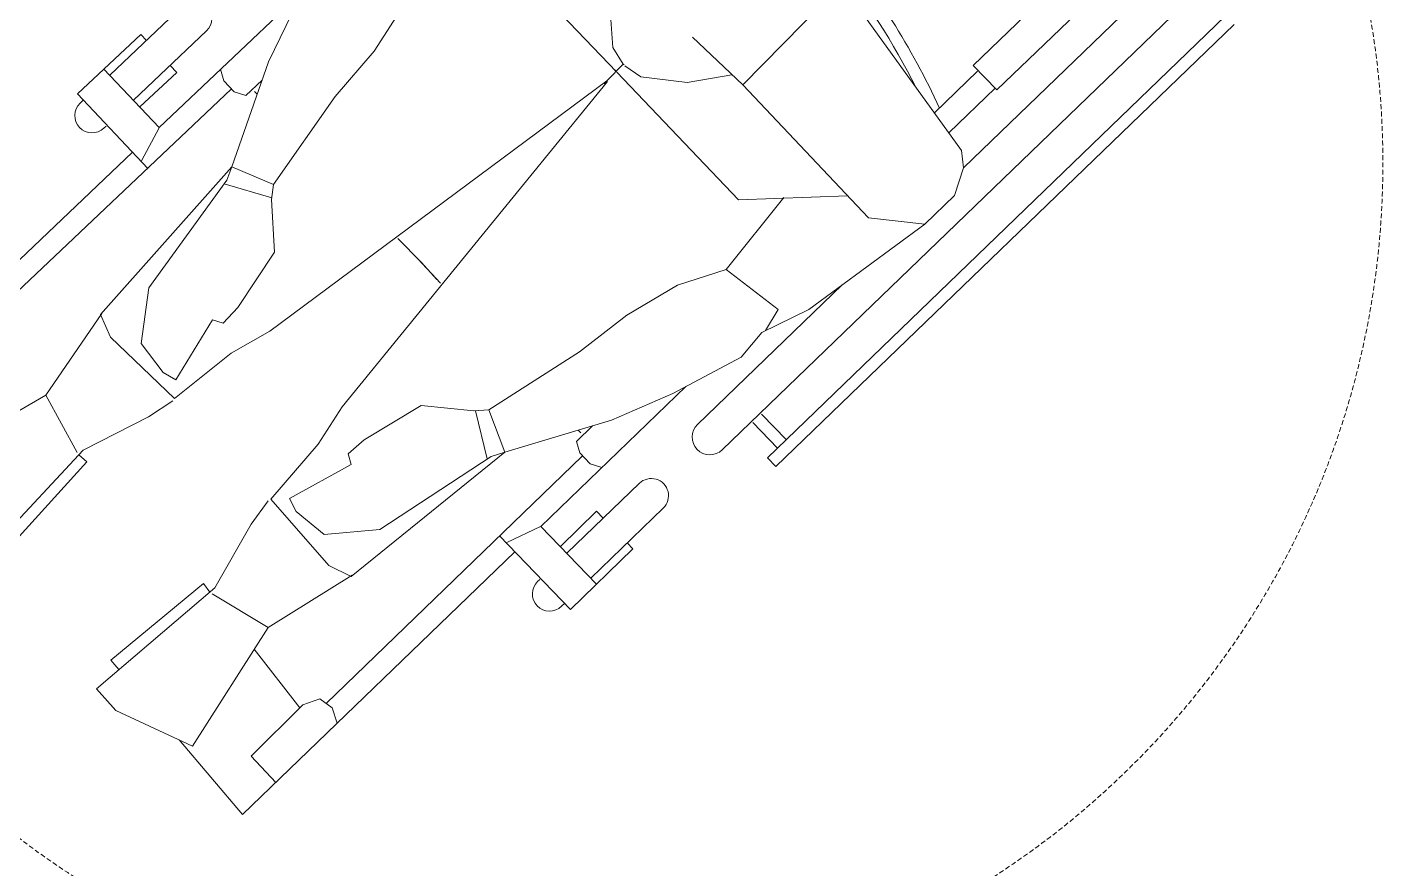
# Model space of a CAD drawing. Header units: millimetres. Extents: x -160614 to 59925, y -157025 to 0.
# Drawn here: x -63682 to -62564, y -112318 to -111624 of the extents above; entities that cross this region are included whole.
import ezdxf

# ---------------------------------------------------------------- set-up
doc = ezdxf.new("R2010")
doc.units = ezdxf.units.MM
doc.header["$LTSCALE"] = 8
doc.linetypes.add('TRATTEGGIATA', pattern=[0.75, 0.5, -0.25])
doc.layers.get('0').update_dxf_attribs({"color": 9, "lineweight": 5})
doc.layers.add('72_EGR_EQP_TAG', color=9, linetype='Continuous', lineweight=5)
doc.layers.add('LOADING', color=9, linetype='Continuous', lineweight=5)
doc.layers.get('0').off()
doc.layers.get('0').freeze()

# ---------------------------------------------------------------- blocks, each defined once
blk = doc.blocks.new('Wheelchair')
for p, q in [((9688.771051350708, 4580.414428518823), (9636.328283197177, 4518.988763015863)), ((9688.771051350708, 4580.414428518823), (9913.230445410405, 4363.767771073035)), ((9695.86404569539, 4532.401871408947), (9716.045819911164, 4554.089010213298)), ((9695.86404569539, 4532.401871408947), (9738.421738375753, 4489.907864563429)), ((9647.326005358704, 4524.112151373149), (9584.197258587392, 4494.705326807976)), ((9709.880745989696, 4426.209626254247), (9647.326005358704, 4524.112151373149)), ((9762.589172596829, 4492.361382274772), (9766.702045172646, 4505.195971328911)), ((9584.197258587392, 4494.705326807976), (9568.249405399245, 4476.742421177041)), ((9698.38888706065, 4444.193603105232), (9735.850786882005, 4492.475497991021)), ((9738.421738375753, 4489.907864563429), (9752.483582179575, 4485.023230510677)), ((9752.483582179575, 4485.023230510677), (9762.589172596829, 4492.361382274772)), ((9968.763191536902, 4285.03306570978), (9757.663807571476, 4488.784733652137)), ((9568.249405399245, 4476.742421177041), (9665.903498896649, 4393.605918824935)), ((9586.785745302874, 4460.96101959105), (9580.146899892035, 4453.185681296047)), ((9580.146899892035, 4453.185681296047), (9656.358709336277, 4390.022417430009)), ((9709.880745989696, 4426.209626254247), (9663.694856530277, 4398.517323807231)), ((9779.077618827567, 4383.173294331442), (9709.880745989696, 4426.209626254247)), ((9900.48337882631, 4350.561018311419), (9959.178915385466, 4411.373240043351)), ((9951.682425380732, 4408.736913885805), (9954.466240495753, 4406.049994756613)), ((9959.178915385466, 4411.373240043351), (10010.40623410403, 4361.221567669389)), ((9656.358709336277, 4390.022417430009), (9661.829318565102, 4397.07408990385)), ((9665.903498896649, 4393.605918824935), (9695.829487904488, 4341.094632591441)), ((9759.919046410669, 4375.150043372996), (9778.366362130462, 4384.159995354858)), ((9778.366362130462, 4384.159995354858), (9904.849415254826, 4281.58137028382)), ((9933.811233489123, 4386.524925268051), (9931.964230800793, 4388.307639510895)), ((9934.64421124729, 4342.849184655322), (9980.569763586816, 4390.430909531773)), ((9975.784839110642, 4385.473430560261), (10035.58325999014, 4327.756407584413)), ((9469.82365166127, 4373.823006651364), (9557.23413050878, 4279.975213987927)), ((9759.919046410669, 4375.150043372996), (9711.89167321382, 4320.339395057585)), ((9493.88773273501, 4362.988322940888), (9560.388230936911, 4289.670374661655)), ((10015.8650654102, 4307.327133209561), (9956.066644530703, 4365.044156185351)), ((10010.40623410403, 4361.221567669389), (10005.82687387195, 4356.477066023246)), ((9732.797166779656, 4330.633345357142), (9756.029055642943, 4349.651718784939)), ((9756.029055642943, 4349.651718784939), (9801.99953033905, 4345.50409462268)), ((9934.323510595965, 4342.827945713536), (9906.53889311261, 4356.093338595732)), ((9950.733085752512, 4359.518257998658), (9980.568861795782, 4330.308196618076)), ((9695.829487904488, 4341.094632591441), (9709.928378610395, 4321.660358078225)), ((9801.99953033905, 4345.50409462268), (9893.622886765272, 4285.103908867692)), ((9934.651155985124, 4342.856379835081), (10054.30555918407, 4227.366775979055)), ((9732.797166779656, 4330.633345357142), (9727.280754989933, 4319.938690571958)), ((9980.568861795782, 4330.308196618076), (9986.108679291956, 4336.047791648336)), ((9751.146527112509, 4275.137651889934), (9711.89167321382, 4320.339395057585)), ((9778.142555897433, 4291.741774988302), (9727.280754989933, 4319.938690571958)), ((9526.624895141333, 4234.587168092199), (9426.029024602281, 4292.711782762373)), ((9975.440872451716, 4291.254627379356), (9984.87638996814, 4294.379330757045)), ((10121.55667856477, 4286.321326159668), (10128.50141655673, 4293.5165060898)), ((10128.50141655673, 4293.5165060898), (10506.20159421063, 3928.962902315776)), ((9526.624895141333, 4234.587168092199), (9552.229079108354, 4281.962538944092)), ((9560.388230936911, 4289.670374661655), (9553.587646548072, 4283.890608058777)), ((9775.816160599865, 4283.017351860035), (9778.142555897433, 4291.741774988302)), ((9789.045559718437, 4271.467298701988), (9775.816160599865, 4283.017351860035)), ((9890.482947349712, 4287.174191570026), (9880.736003824091, 4247.528201648121)), ((9891.82362165915, 4246.617786498158), (9904.849415254826, 4281.58137028382)), ((9893.622886765272, 4285.103908867692), (9904.849415254826, 4281.58137028382)), ((9904.849415254826, 4281.58137028382), (9992.76859133221, 4255.228222181962)), ((9963.979673350597, 4272.729034347576), (9966.7682836473, 4282.269286682596)), ((9966.7682836473, 4282.269286682596), (9975.440872451716, 4291.254627379356)), ((10121.55667856477, 4286.321326159668), (10499.25685621861, 3921.767722385615)), ((9557.23413050878, 4279.975213987927), (9611.028253956309, 4252.421769874636)), ((9770.761025378994, 4244.282613731484), (9751.146527112509, 4275.137651889934)), ((9836.064363096248, 4243.149275785283), (9789.045559718437, 4271.467298701988)), ((9977.311622242782, 4259.861129322613), (9963.979673350597, 4272.729034347576)), ((10489.51636479455, 3888.465589362854), (10084.14712271942, 4279.725183085061)), ((10129.86495282995, 4278.302237200405), (10109.51478709227, 4257.218201451527)), ((10137.06013276011, 4271.357499208447), (10116.70996702243, 4250.273463459482)), ((9967.706807254075, 4265.695997104078), (9965.544698446425, 4263.388240941975)), ((9371.63184432143, 4248.796124660061), (9598.076854178467, 4034.225736966415)), ((9611.028253956309, 4252.421769874636), (9631.07218789378, 4239.203961534979)), ((9992.76859133221, 4255.228222181962), (10043.39778832581, 4233.176444548153)), ((10183.08167618791, 4143.65985022331), (10063.87265462634, 4258.719574798044)), ((9579.86605475315, 4186.876672011946), (9632.479426377035, 4237.301555465558)), ((9679.387484474562, 4200.102426100464), (9632.479426377035, 4237.301555465558)), ((9989.58975405018, 3975.796181910293), (9770.761025378994, 4244.282613731484)), ((9879.400949883904, 4247.638219720073), (9836.064363096248, 4243.149275785283)), ((9891.82362165915, 4246.617786498158), (9879.400949883904, 4247.638219720073)), ((9966.475402802509, 4198.941833428922), (9891.82362165915, 4246.617786498158)), ((9572.705536379846, 4167.379225265759), (9526.624895141333, 4234.587168092199)), ((10043.39778832581, 4233.176444548153), (10099.75006835339, 4203.1630436134)), ((9623.128407049448, 4215.95762163098), (9605.16544176023, 4191.900376027741)), ((9623.128407049448, 4215.95762163098), (9633.566302960844, 4221.945673814247)), ((9664.004299598531, 4172.392498329078), (9633.566302960844, 4221.945673814247)), ((9711.086884558074, 4181.88403000345), (9679.387484474562, 4200.102426100464)), ((10005.46669160611, 4168.620939881948), (9966.475402802509, 4198.941833428922)), ((10099.75006835339, 4203.1630436134), (10116.85342618342, 4182.99838611696)), ((9679.210710063973, 3982.260968612012), (9466.24389580738, 4184.059948107082)), ((9579.86605475315, 4186.876672011946), (9571.6880856963, 4168.045752913633)), ((9605.16544176023, 4191.900376027741), (9611.359870591277, 4146.160717290099)), ((9989.068844074227, 3975.251489614806), (9711.086884558074, 4181.88403000345)), ((10116.85342618342, 4182.99838611696), (10155.64704116459, 4163.838129786222)), ((10130.21460784985, 4164.007908148924), (10119.98654882487, 4181.193189309706)), ((9672.616245560279, 4175.105810097681), (9664.004299598531, 4172.392498329078)), ((9684.745016878722, 4162.404879608221), (9672.616245560279, 4175.105810097681)), ((9571.6880856963, 4168.045752913633), (9679.807508644899, 4046.265099973971)), ((9715.132548123762, 4116.696278253396), (9684.745016878722, 4162.404879608221)), ((10047.45932050269, 4143.935274338379), (10005.46669160611, 4168.620939881948)), ((10087.3831874963, 4130.997335774533), (10130.21460784985, 4164.007908148924)), ((10155.64704116459, 4163.838129786222), (10251.16632006022, 4093.583268891816)), ((9611.359870591277, 4146.160717290099), (9675.787615249592, 4057.323294993665)), ((9851.917473867903, 4142.121128089988), (9833.232357047982, 4122.180451033753)), ((9849.01326795416, 4139.228015748289), (9835.85457568859, 4124.922387945582)), ((10087.3831874963, 4130.997335774533), (10047.45932050269, 4143.935274338379)), ((10134.95108482345, 4071.677542814286), (10087.3831874963, 4130.997335774533)), ((9712.58149963724, 4073.202571539965), (9715.132548123762, 4116.696278253396)), ((9816.76737466302, 4105.366239320545), (9835.85457568859, 4124.922387945582)), ((10251.16632006022, 4093.583268891816), (10204.74053814776, 4088.419380161649)), ((10251.16632006022, 4093.583268891816), (10275.77599397487, 4069.830181538215)), ((10204.74053814776, 4088.419380161649), (10101.24536694285, 3978.666300981713)), ((9673.579308158474, 4060.367744006537), (9712.750970484329, 4071.873755288078)), ((9714.155143973989, 4060.837794894294), (9712.58149963724, 4073.202571539965)), ((10097.70503325492, 4073.498771678307), (9997.233165902278, 3968.140849699499)), ((10187.59362869368, 4070.23509460513), (10097.70503325492, 4073.498771678307)), ((10275.77599397487, 4069.830181538215), (10283.00271290624, 4047.009672374697)), ((9714.155143973989, 4060.837794894294), (9679.807508644899, 4046.265099973971)), ((9765.114152848913, 3988.387368094933), (9714.155143973989, 4060.837794894294)), ((9610.70175710171, 4047.549319487007), (9552.568739108963, 3986.199139837787)), ((9675.787615249592, 4057.323294993665), (9679.807508644899, 4046.265099973971)), ((10283.00271290624, 4047.009672374697), (10281.39518992078, 4032.715912517597)), ((10469.24189670147, 3867.459981075837), (10283.10618950257, 4047.116880555928)), ((9619.93687915021, 4014.087887199334), (9605.445107124357, 4041.25301485532)), ((9679.807508644899, 4046.265099973971), (9710.056857623149, 3959.609189480863)), ((10281.39518992078, 4032.715912517597), (10176.00321688374, 3886.669479899661)), ((9576.260554198456, 4012.650149832305), (9574.397212529399, 4014.415779132745)), ((9619.929969148932, 4013.766558314353), (9574.444552079938, 3965.76391532502)), ((9619.923090967193, 4013.759299484518), (9740.635982603202, 3899.37650971004)), ((10270.95962205583, 4018.253770306648), (10309.16386893006, 3981.379294991348)), ((9554.867990590243, 3993.805783028249), (9557.676431929041, 3991.144614441379)), ((9659.04025186277, 3934.211363160866), (9598.712841365155, 3991.375245320203)), ((9603.995285083907, 3996.95002678383), (9634.507360111591, 3968.447141044657)), ((10294.79248443644, 3967.484645922494), (10259.14900209984, 4001.887488985958)), ((9552.568739108963, 3986.199139837787), (9604.9559392892, 3937.260303702584)), ((9681.882736018906, 3984.377193858876), (9673.293262430892, 3975.312366916885)), ((9691.289077522222, 3987.5886579371), (9681.882736018906, 3984.377193858876)), ((9704.738963685162, 3974.844074648427), (9691.289077522222, 3987.5886579371)), ((9698.481394895138, 3984.179008276144), (9700.690392520588, 3986.441922876926)), ((9797.144419565087, 3950.787644663185), (9765.114152848913, 3988.387368094933)), ((10310.63406996294, 3982.902514582558), (10291.1526909478, 3962.718595842569)), ((10389.1896054022, 3907.081254135439), (10310.63406996294, 3982.902514582558)), ((9579.18361942597, 3970.765249215649), (9639.511029923615, 3913.60136705637)), ((9673.293262430892, 3975.312366916885), (9670.592628109986, 3965.746838375955)), ((9989.068844074227, 3975.251489614806), (9986.882183286467, 3977.864105728338)), ((10002.43852119525, 3961.650252073101), (9989.068844074227, 3975.251489614806)), ((10003.77392575845, 3963.046624979412), (10017.00840745627, 3972.212482232717)), ((10017.00840745627, 3972.212482232717), (10055.38471103659, 3976.613571134891)), ((10055.38471103659, 3976.613571134891), (10092.08760035692, 3970.441112586326)), ((10101.24536694285, 3978.666300981713), (10059.76383618084, 3939.477338356985)), ((10101.24536694285, 3978.666300981713), (10167.56807260214, 3910.99546877938)), ((9634.507360111591, 3968.447141044657), (9629.020634389966, 3962.656772329385)), ((9710.056857623149, 3959.609189480863), (9734.345457642183, 3910.014226085972)), ((9896.287010780234, 3862.884941854689), (9997.057558273653, 3967.957224645681)), ((10002.43852119525, 3961.650252073101), (9993.872235849227, 3948.020020953642)), ((9997.136749587477, 3968.057273634622), (9995.85112516348, 3966.684025857801)), ((10002.43852119525, 3961.650252073101), (10003.24251149323, 3962.218101108389)), ((10291.1526909478, 3962.718595842569), (10369.70822638712, 3886.897335395508)), ((9823.678971609701, 3909.938158585952), (9797.144419565087, 3950.787644663185)), ((9993.872235849227, 3948.020020953642), (9991.187656007929, 3909.485578034481)), ((9604.9559392892, 3937.260303702584), (9609.49141245084, 3942.04677622483))]:
    blk.add_line(p, q)
at = {"linetype": 'TRATTEGGIATA'}
blk.add_circle((9928.937600090041, 4043.271172839741), 700.0000000000001, dxfattribs=at)
for centre, radius, start, end in [((9941.822980854096, 4398.521916939528), 14.196, 46.0146993741573, 226.0146993741573), ((10025.72381546347, 4317.541410638194), 14.196, 226.0146993741573, 46.0146993741573), ((10074.00988867261, 4269.222378941398), 14.597, 46.0146993741573, 226.0146993741573), ((9564.632945468697, 4004.111144021794), 14.196, 46.54235291872321, 226.5423529187232), ((9694.421089656174, 4259.976571770356), 626.4110000000002, 320.2510883755348, 335.2614963756544), ((9694.421089656174, 4259.976571770356), 616.4110000000002, 321.5411103738604, 333.0971893754668), ((9649.275984802098, 3923.906728049915), 14.196, 226.5423529187232, 46.54235291872321)]:
    blk.add_arc(centre, radius, start, end)
blk = doc.blocks.new('1stF')
at = {"layer": 'LOADING', "color": 9, "xscale": -1, "rotation": 180}
blk.add_blockref('Wheelchair', (-73192.63212051295, -107693.0672434364, -5.889685835980263e-07), dxfattribs=at)
blk.add_blockref('Wheelchair', (-73192.63212051295, -107693.0672434364, -5.889685835980263e-07), dxfattribs=at)

msp = doc.modelspace()

# ---------------------------------------------------------------- block references
at = {"layer": '72_EGR_EQP_TAG'}
msp.add_blockref('1stF', (0, 0), dxfattribs=at)

doc.saveas('drawing.dxf')
